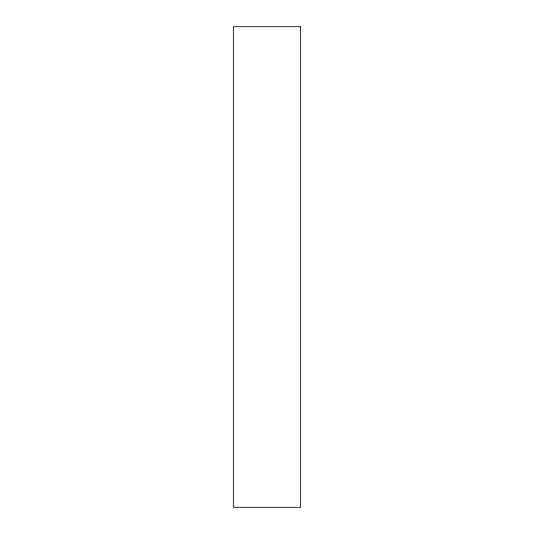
<?xml version="1.0" encoding="UTF-8"?>
<svg xmlns="http://www.w3.org/2000/svg" width="534" height="534" viewBox="0 0 534 534"><rect width="100%" height="100%" fill="white"/><g stroke="black" fill="none" stroke-linecap="round" stroke-linejoin="round"><path stroke-width="0.8" d="M300.642 26.7L233.358 26.7L233.358 507.3L300.642 507.3L300.642 26.7"/></g></svg>
